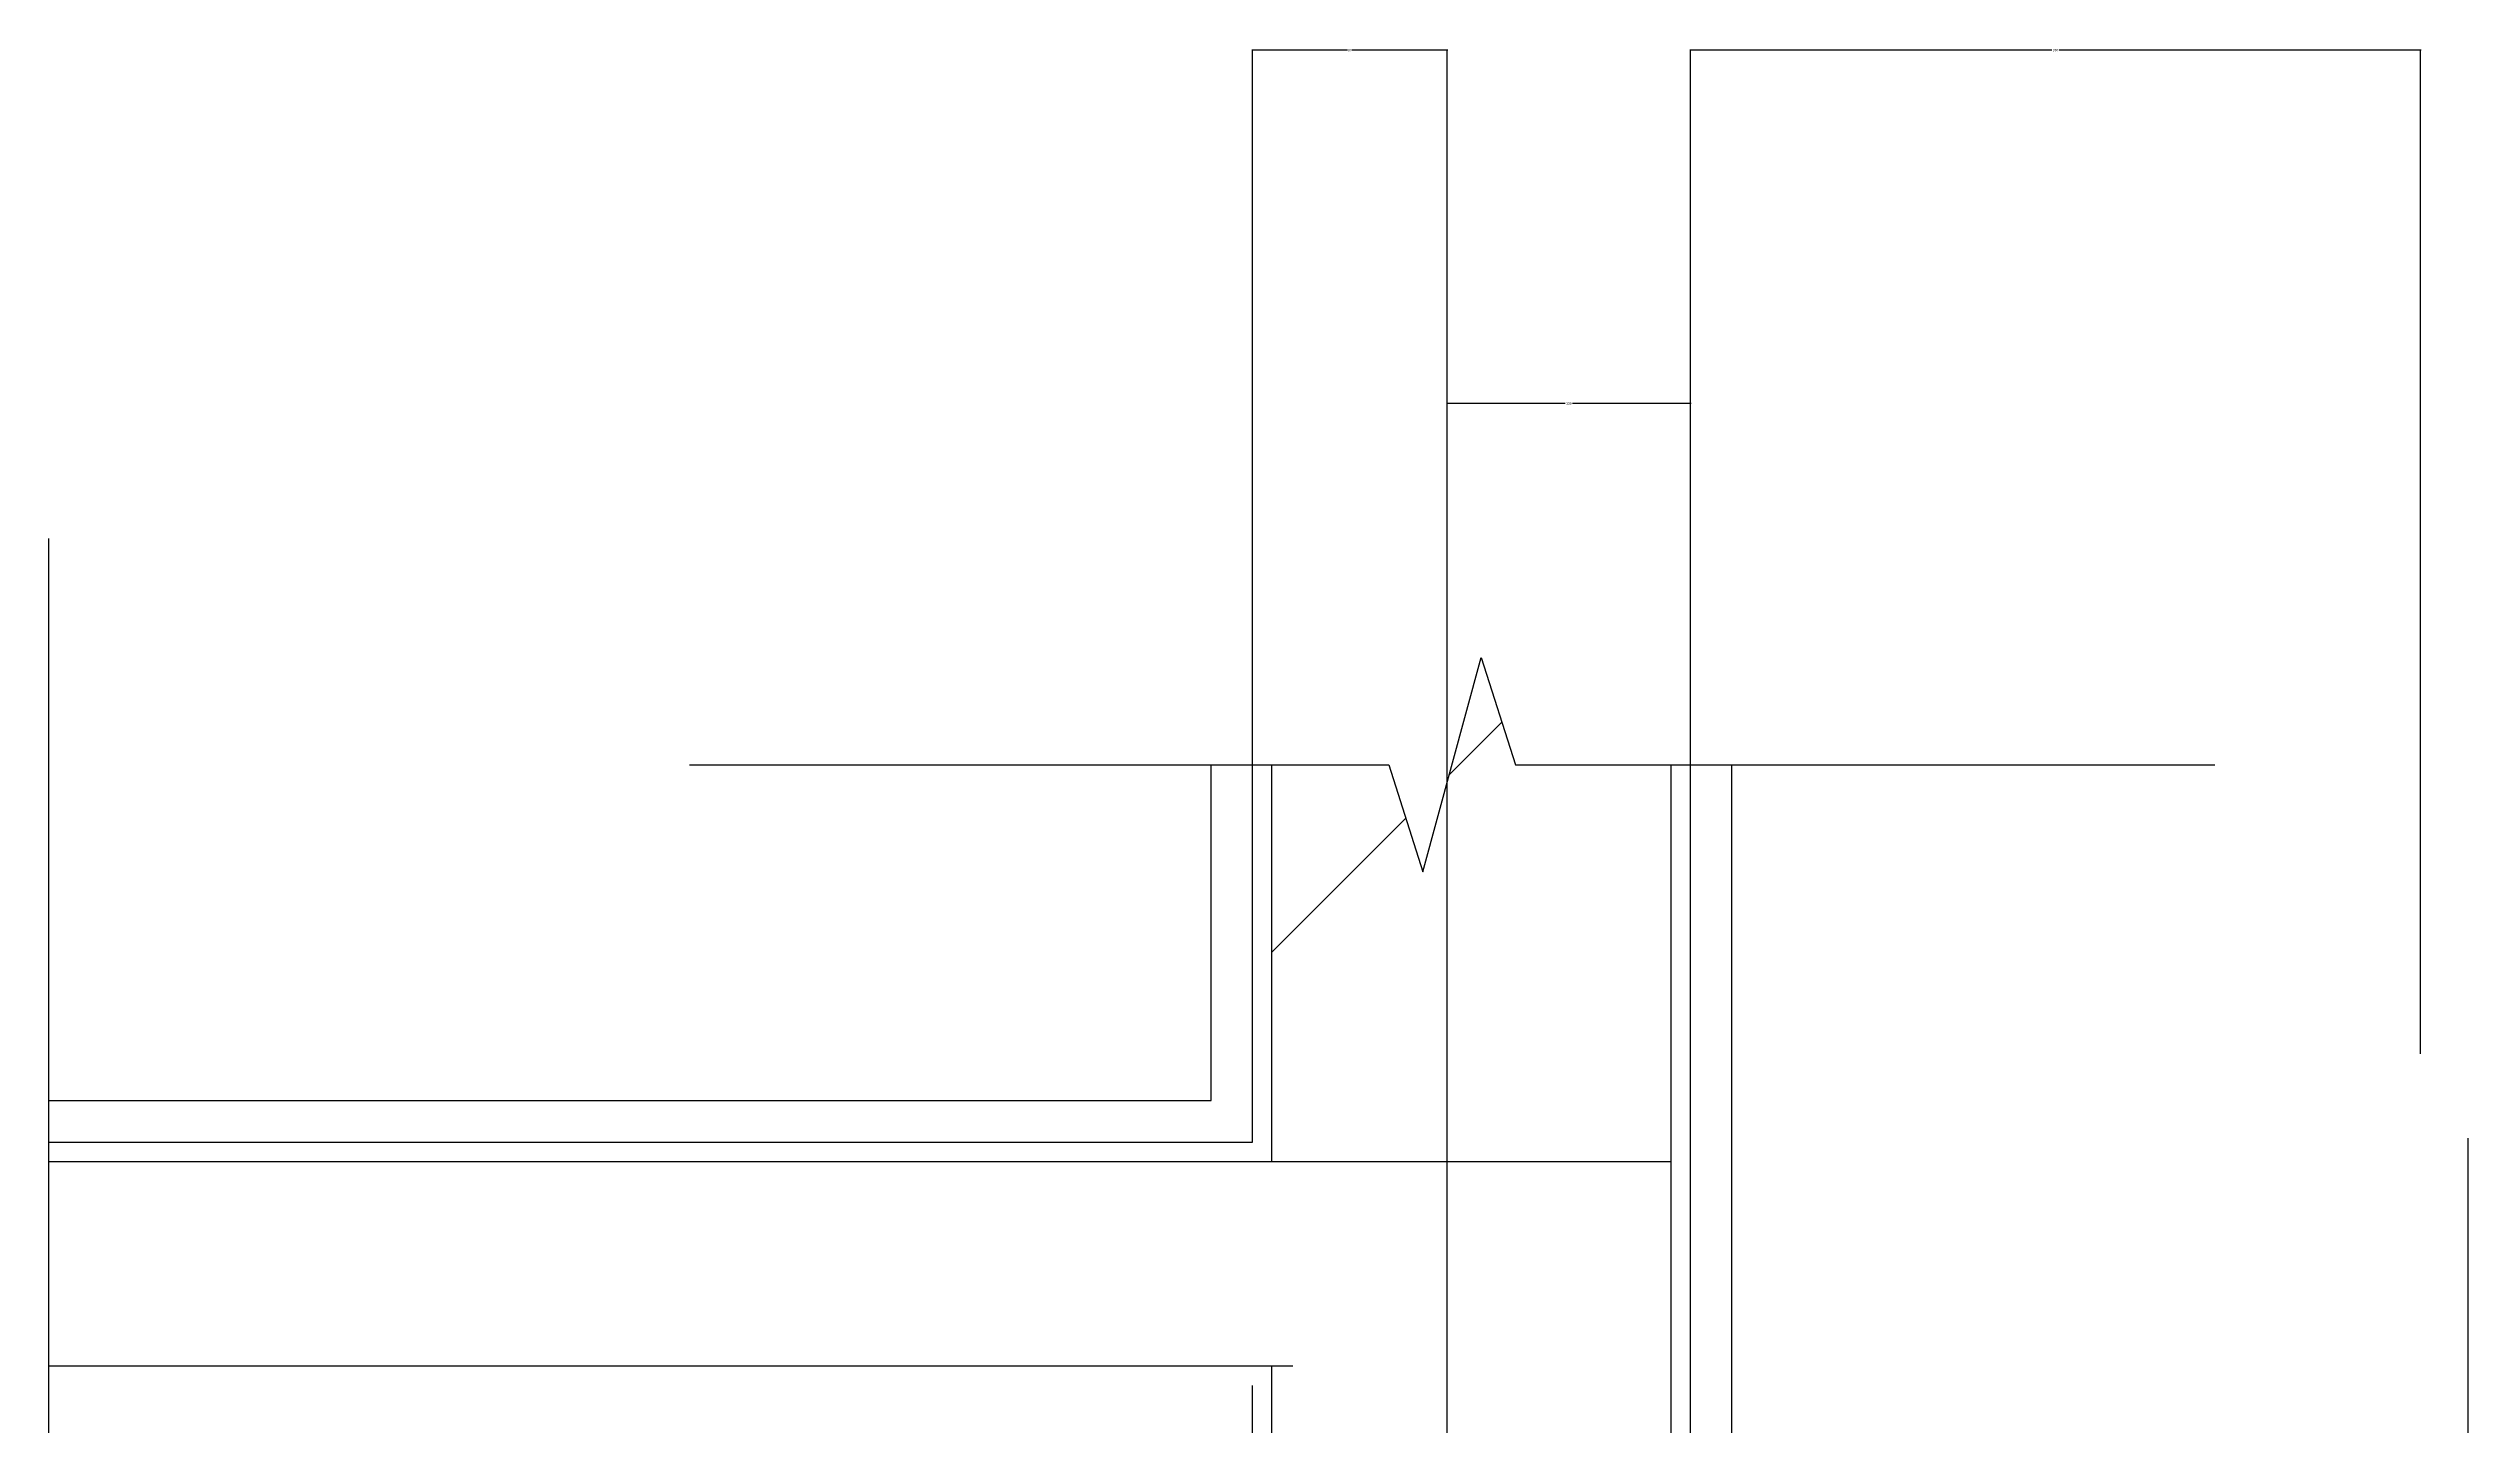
# Model space of a CAD drawing. Header units: metres. Extents: x -3162 to 6352, y -3306 to 1625.
# Drawn here: x -3118 to -2123, y 782 to 1348 of the extents above; entities that cross this region are included whole.
import ezdxf

# ---------------------------------------------------------------- set-up
doc = ezdxf.new("R2010")
doc.units = ezdxf.units.M
for name, color, linetype in [('LM', 141, 'Continuous'), ('OTHER', 7, 'Continuous'), ('PUB_DIM', 3, 'Continuous'), ('PUB_WALL', 7, 'Continuous'), ('S_DOTE', 1, 'Continuous'), ('S_WALL', 7, 'Continuous')]:
    doc.layers.add(name, color=color, linetype=linetype)
doc.dimstyles.get("Standard").update_dxf_attribs({"dimtxt": 2.5, "dimasz": 2.5, "dimexe": 1.25, "dimexo": 0.625, "dimtad": 1, "dimcen": 2.5, "dimazin": 3, "dimtfac": 1, "dimtmove": 0, "dimatfit": 3})

# ---------------------------------------------------------------- blocks, each defined once
blk = doc.blocks.new('*D6')
for p, q in [((-2124.23, 900), (-2124.23, -900.77)), ((-2124.48, -900.77), (-2124.73, -900.77)), ((-2124.23, -2701.53), (-2124.23, -900.77)), ((-2124.23, -900.77), (-2124.23, -900.77)), ((-2123.98, -900.77), (-2123.73, -900.77))]:
    blk.add_line(p, q)
at = {"layer": 'Defpoints'}
for p in [(-2124.23, 900), (-2124.23, -900.77), (-2124.23, -2701.53)]:
    blk.add_point(p, dxfattribs=at)
at = {"layer": 'PUB_DIM', "insert": (-2124.23, -899.645), "char_height": 1, "attachment_point": 5}
blk.add_mtext('3500', dxfattribs=at)
blk = doc.blocks.new('*D8')
for p, q in [((-2295.13, 1346.97), (-2443.88, 1346.97)), ((-2443.63, 934.62), (-2443.63, 1346.97)), ((-2143.38, 1346.97), (-2292.13, 1346.97)), ((-2143.63, 934.62), (-2143.63, 1346.97))]:
    blk.add_line(p, q)
at = {"layer": 'Defpoints'}
for p in [(-2143.63, 1346.97), (-2443.63, 934.62), (-2143.63, 934.62)]:
    blk.add_point(p, dxfattribs=at)
at = {"layer": 'PUB_DIM', "insert": (-2293.63, 1346.97), "char_height": 1, "attachment_point": 5}
blk.add_mtext('300', dxfattribs=at)
blk = doc.blocks.new('*D9')
for p, q in [((-2495.13, 1201.81), (-2543.88, 1201.81)), ((-2543.63, 934.62), (-2543.63, 1201.81)), ((-2443.38, 1201.81), (-2492.13, 1201.81)), ((-2443.63, 934.62), (-2443.63, 1201.81))]:
    blk.add_line(p, q)
at = {"layer": 'Defpoints'}
for p in [(-2443.63, 1201.81), (-2543.63, 934.62), (-2443.63, 934.62)]:
    blk.add_point(p, dxfattribs=at)
at = {"layer": 'PUB_DIM', "insert": (-2493.63, 1201.81), "char_height": 1, "attachment_point": 5}
blk.add_mtext('100', dxfattribs=at)
blk = doc.blocks.new('*D10')
for p, q in [((-2584.63, 1346.97), (-2623.88, 1346.97)), ((-2623.63, 934.62), (-2623.63, 1346.97)), ((-2543.38, 1346.97), (-2582.63, 1346.97)), ((-2543.63, 934.62), (-2543.63, 1346.97))]:
    blk.add_line(p, q)
at = {"layer": 'Defpoints'}
for p in [(-2543.63, 1346.97), (-2623.63, 934.62), (-2543.63, 934.62)]:
    blk.add_point(p, dxfattribs=at)
at = {"layer": 'PUB_DIM', "insert": (-2583.63, 1346.97), "char_height": 1, "attachment_point": 5}
blk.add_mtext('80', dxfattribs=at)
blk = doc.blocks.new('*D39')
for p, q in [((-2124.23, 898.47), (-2124.23, 598.47)), ((-2124.48, 598.47), (-2124.73, 598.47)), ((-2124.23, 298.47), (-2124.23, 598.47)), ((-2124.23, 598.47), (-2124.23, 598.47)), ((-2123.98, 598.47), (-2123.73, 598.47))]:
    blk.add_line(p, q)
at = {"layer": 'Defpoints'}
for p in [(-2124.23, 898.47), (-2124.23, 598.47), (-2124.23, 298.47)]:
    blk.add_point(p, dxfattribs=at)
at = {"layer": 'PUB_DIM', "insert": (-2124.23, 599.595), "char_height": 1, "attachment_point": 5}
blk.add_mtext('500', dxfattribs=at)

msp = doc.modelspace()

# ---------------------------------------------------------------- hatches: boundary and pattern name
at = {"layer": 'LM'}
h = msp.add_hatch(dxfattribs=at)
h.set_pattern_fill('ANSI31', scale=400)
h.paths.add_polyline_path([(-2553.62, 1009.43), (-2567.62, 1053.43), (-2615.63, 1053.43), (-2615.63, 890.47), (-2451.63, 890.47), (-2451.63, 1053.43), (-2515.62, 1053.43), (-2529.62, 1097.43)])

# ---------------------------------------------------------------- linework, layer by layer
for p, q in [((-2640.63, 915.47), (-2640.63, 1053.43)), ((-2426.63, 315.47), (-2426.63, 1053.43)), ((-3118.36, 915.47), (-2640.63, 915.47))]:
    msp.add_line(p, q, dxfattribs=at)
at = {"layer": 'OTHER'}
for p, q in [((-3118.36, 1146.34), (-3118.36, -1206.59)), ((-2553.62, 1009.43), (-2529.62, 1097.43)), ((-2529.62, 1097.43), (-2515.62, 1053.43)), ((-2855.02, 1053.43), (-2567.62, 1053.43)), ((-2567.62, 1053.43), (-2553.62, 1009.43)), ((-2515.62, 1053.43), (-2228.21, 1053.43))]:
    msp.add_line(p, q, dxfattribs=at)
at = {"layer": 'PUB_WALL'}
for points in [[(-3118.36, 890.47), (-2615.63, 890.47), (-2615.63, 1053.43)], [(-2451.63, 290.47), (-2451.63, 1053.43)], [(-2615.63, 890.47), (-2451.63, 890.47)], [(-3118.36, 806.47), (-2607.1, 806.47)], [(-2615.63, 206.47), (-2615.63, 806.47)]]:
    msp.add_lwpolyline(points, dxfattribs=at)
at = {"layer": 'S_DOTE'}
msp.add_line((-2543.63, -3305.95), (-2543.63, 1164.07), dxfattribs=at)
at = {"layer": 'S_WALL'}
for p, q in [((-2623.63, 898.47), (-2623.63, 1053.43)), ((-2443.63, 298.47), (-2443.63, 1053.43)), ((-3118.36, 898.47), (-2623.63, 898.47)), ((-2623.63, 198.47), (-2623.63, 798.47))]:
    msp.add_line(p, q, dxfattribs=at)

# ---------------------------------------------------------------- dimensions: what is measured, and where the dimension line sits
at = {"layer": 'PUB_DIM'}
for base, p1, p2, picture, middle in [((-2543.63, 1346.97), (-2543.63, 934.62), (-2623.63, 934.62), '*D10', (-2583.63, 1346.97)), ((-2143.63, 1346.97), (-2143.63, 934.62), (-2443.63, 934.62), '*D8', (-2293.63, 1346.97)), ((-2443.63, 1201.81), (-2443.63, 934.62), (-2543.63, 934.62), '*D9', (-2493.63, 1201.81))]:
    dim = msp.add_linear_dim(base=base, p1=p1, p2=p2, dimstyle='Standard', dxfattribs=at)
    dim.commit()
    dim.dimension.update_dxf_attribs({"geometry": picture, "text_midpoint": middle})
for base, p1, p2, text, picture, middle in [((-2124.23, -900.77), (-2124.23, 900), (-2124.23, -2701.53), '3500', '*D6', (-2124.23, -899.645)), ((-2124.23, 598.47), (-2124.23, 898.47), (-2124.23, 298.47), '500', '*D39', (-2124.23, 599.595))]:
    dim = msp.add_linear_dim(base=base, p1=p1, p2=p2, text=text, dimstyle='Standard', dxfattribs=at)
    dim.commit()
    dim.dimension.update_dxf_attribs({"geometry": picture, "text_midpoint": middle})

doc.saveas('drawing.dxf')
